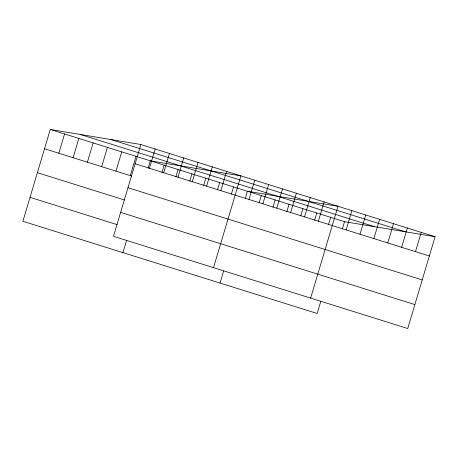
<?xml version="1.0" encoding="UTF-8"?>
<svg xmlns="http://www.w3.org/2000/svg" width="458" height="458" viewBox="0 0 458 458"><rect width="100%" height="100%" fill="white"/><g stroke="black" fill="none" stroke-linecap="round" stroke-linejoin="round"><path stroke-width="0.69" d="M140.852 144.516L113.481 236.317L407.735 328.523L435.1 236.717L140.852 144.516L50.265 129.477L22.9 221.283L317.148 313.484L320.72 301.519M58.819 153.224L64.561 133.959M73.108 157.701L78.85 138.436M87.398 162.184L93.146 142.913M101.693 166.66L107.435 147.39M115.983 171.137L121.731 151.873M130.278 175.614L136.02 156.35M122.944 252.633L126.511 240.662M148.134 168.138L150.316 160.827L240.897 175.866L213.525 267.667M149.4 168.263L155.142 148.993M162.006 172.483L164.187 165.172M163.689 172.74L169.437 153.47M175.878 176.828L178.059 169.523M177.985 177.217L183.727 157.953M189.749 181.173L191.931 173.868M192.274 181.694L198.016 162.43M203.621 185.524L205.802 178.214M206.569 186.177L212.312 166.907M217.493 189.87L219.674 182.559M220.859 190.654L226.601 171.384M231.364 194.215L233.546 186.91M220.046 283.055L223.613 271.09M245.236 198.56L247.417 191.255L337.998 206.289L310.627 298.095M249.02 199.476L254.768 180.212M259.108 202.911L261.289 195.6M262.892 203.827L268.64 184.557M272.979 207.256L275.161 199.946M276.764 208.172L282.512 188.902M286.851 211.602L289.032 204.297M290.641 212.518L296.383 193.253M300.723 215.947L302.904 208.642M304.513 216.863L310.255 197.598M314.594 220.298L316.776 212.987M318.384 221.214L324.127 201.944M328.466 224.643L330.647 217.332M342.338 228.989L344.519 221.683L435.1 236.717M346.128 229.905L351.87 210.64M359.999 234.25L365.742 214.985M373.871 238.601L379.613 219.33M387.743 242.946L393.485 223.676M401.614 247.291L407.357 228.027M415.486 251.637L421.228 232.372M110.956 139.553L405.21 231.754M80.161 134.44L374.409 226.641M50.265 129.477L344.519 221.683M135.104 163.781L429.358 255.988M44.523 148.747L131.641 176.044M127.971 187.723L422.219 279.924M37.39 172.683L124.502 199.98M120.62 212.38L414.868 304.581M30.033 197.346L117.151 224.643"/></g></svg>
